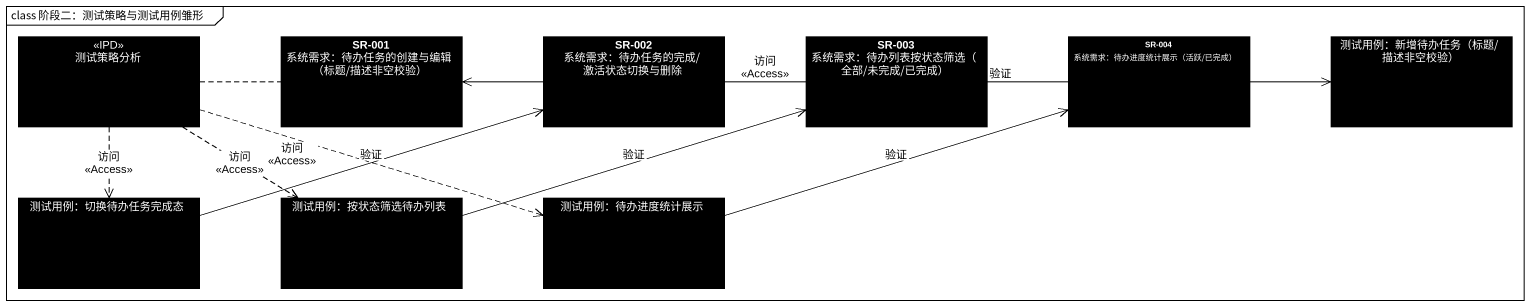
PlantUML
@startuml
mainframe class 阶段二：测试策略与测试用例雏形
hide circle
hide empty members
class 测试策略分析 <<IPD>> #000000
class "SR-001 系统需求：待办任务的创建与编辑（标题/描述非空校验）" as SR_001_系统需求_待办任务的创建与编辑_标题 #000000
class "SR-002 系统需求：待办任务的完成/激活状态切换与删除" as SR_002_系统需求_待办任务的完成 #000000
class "SR-003 系统需求：待办列表按状态筛选（全部/未完成/已完成）" as SR_003_系统需求_待办列表按状态筛选_全部 #000000
class "SR-004 系统需求：待办进度统计展示（活跃/已完成）" as SR_004_系统需求_待办进度统计展示_活跃_已完成 #000000
class "测试用例：新增待办任务（标题/描述非空校验）" as 测试用例_新增待办任务_标题_描述非空校验 #000000
class "测试用例：切换待办任务完成态" as 测试用例_切换待办任务完成态 #000000
class "测试用例：按状态筛选待办列表" as 测试用例_按状态筛选待办列表 #000000
class "测试用例：待办进度统计展示" as 测试用例_待办进度统计展示 #000000
测试策略分析 .right.> 测试用例_新增待办任务_标题_描述非空校验 : 访问\n<<Access>>
测试策略分析 ..> 测试用例_切换待办任务完成态 : 访问\n<<Access>>
测试策略分析 ..> 测试用例_按状态筛选待办列表 : 访问\n<<Access>>
测试策略分析 .right.> 测试用例_待办进度统计展示 : 访问\n<<Access>>
测试用例_新增待办任务_标题_描述非空校验 -left-> SR_001_系统需求_待办任务的创建与编辑_标题 : 验证
测试用例_切换待办任务完成态 -right-> SR_002_系统需求_待办任务的完成 : 验证
测试用例_按状态筛选待办列表 -right-> SR_003_系统需求_待办列表按状态筛选_全部 : 验证
测试用例_待办进度统计展示 -right-> SR_004_系统需求_待办进度统计展示_活跃_已完成 : 验证
@enduml
